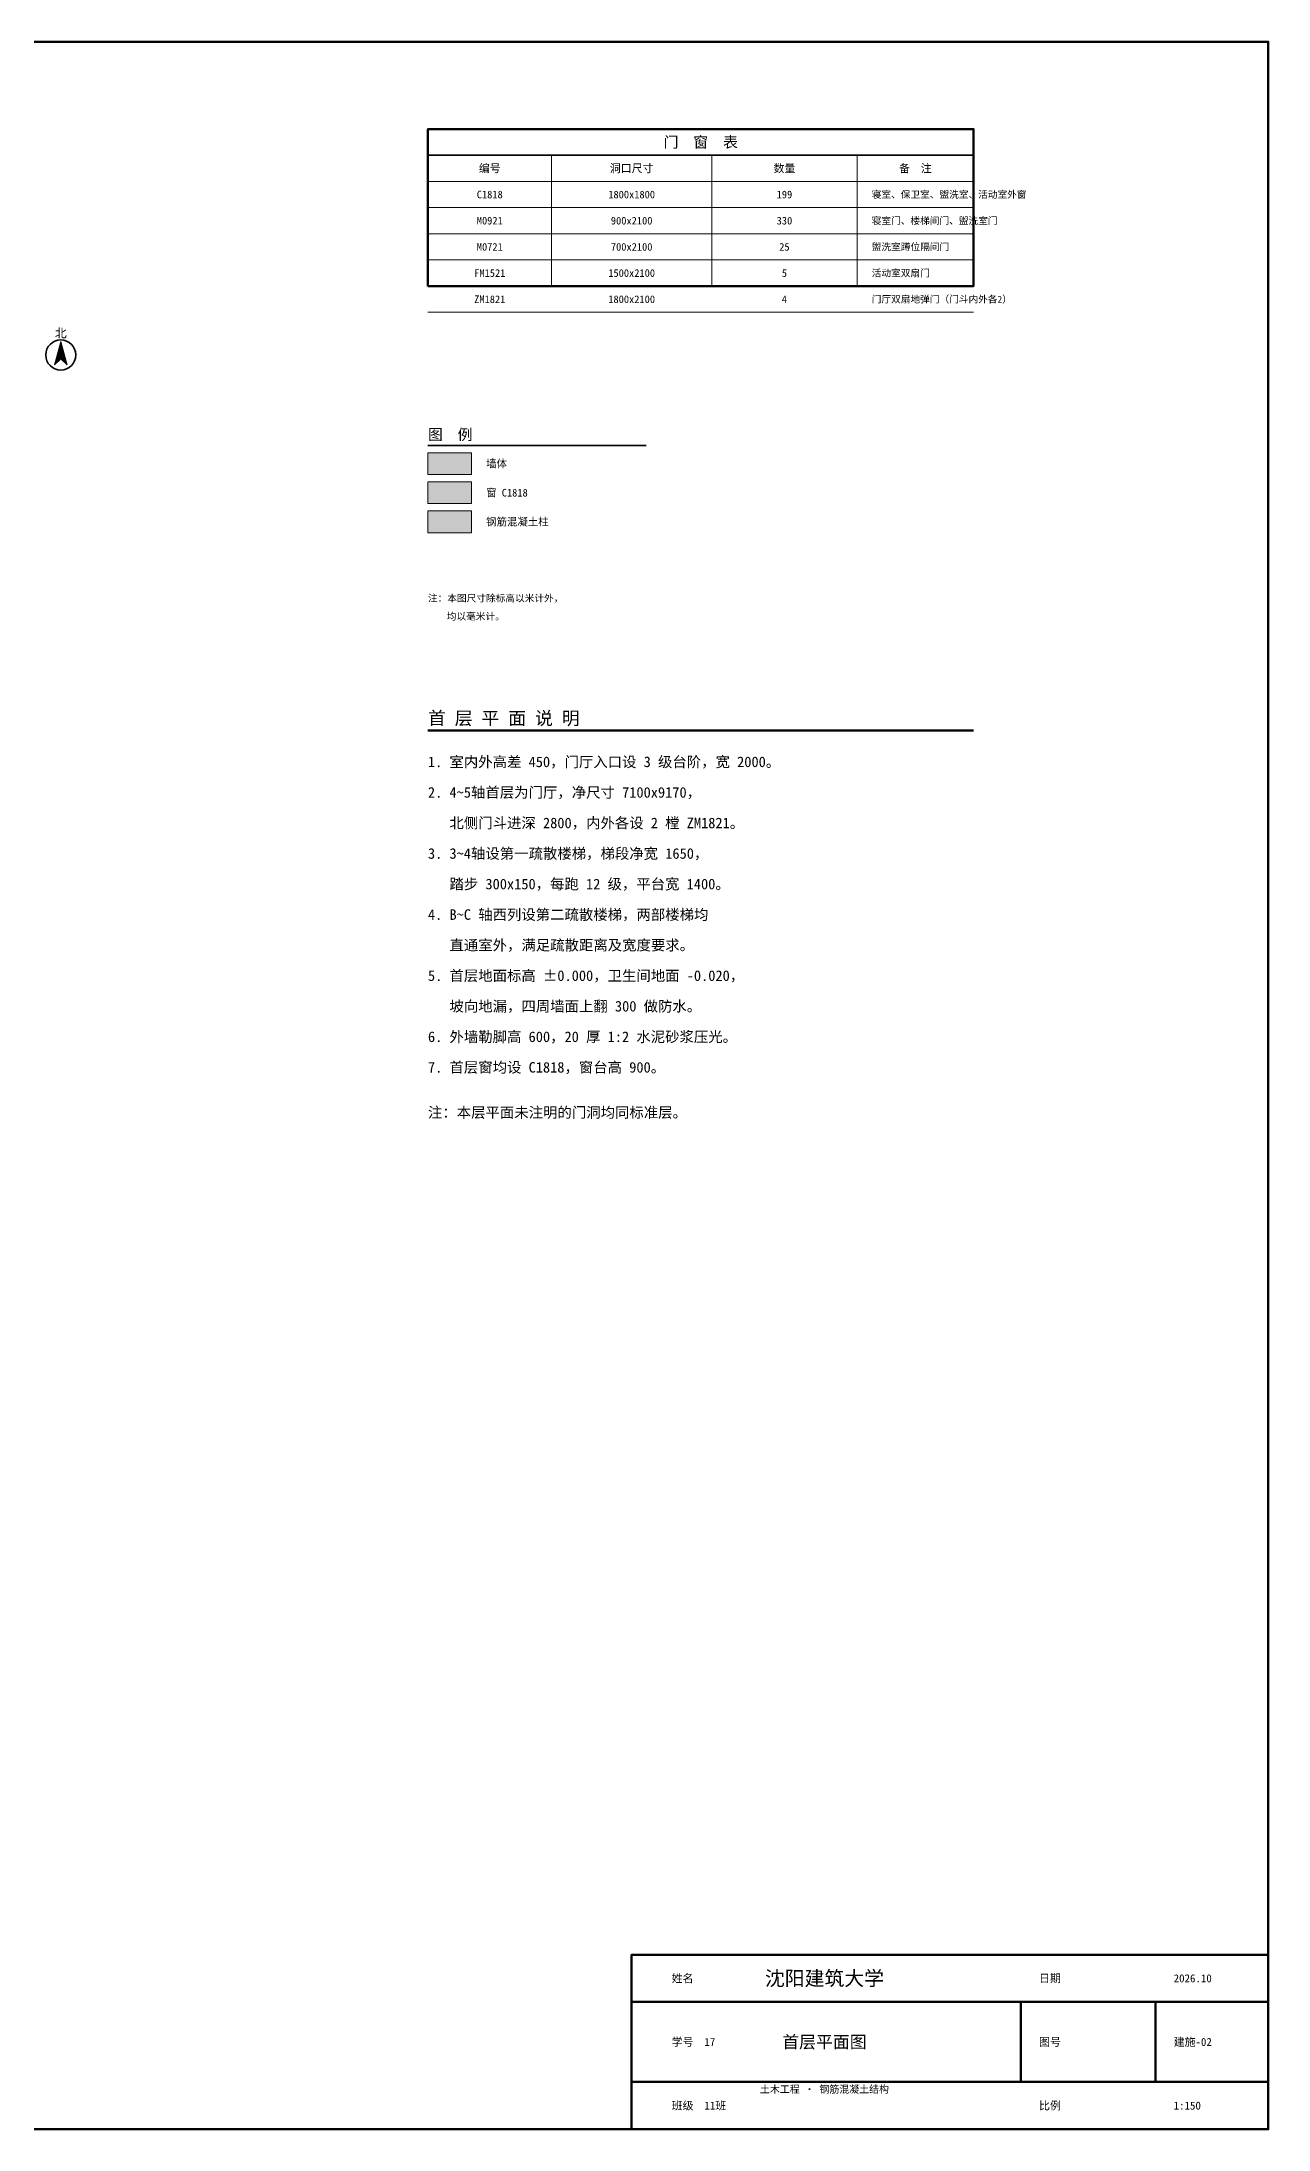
# Model space of a CAD drawing. Header units: millimetres. Extents: x -765001 to 8514001, y -765001 to 8412001.
# Drawn here: x 74075 to 124650, y 1500 to 87600 of the extents above; entities that cross this region are included whole.
import ezdxf
from ezdxf.enums import TextEntityAlignment as Align

# ---------------------------------------------------------------- set-up
doc = ezdxf.new("R2010")
doc.units = ezdxf.units.MM
doc.header["$LTSCALE"] = 3000
for name, color, linetype, lineweight in [('A-ANNO-TEXT', 7, 'CONTINUOUS', 13), ('A-ANNO-THIN', 7, 'CONTINUOUS', 9), ('A-DOOR', 7, 'CONTINUOUS', 35), ('A-FLOR', 7, 'CONTINUOUS', 18), ('A-HATCH', 8, 'CONTINUOUS', 9), ('A-WALL', 7, 'CONTINUOUS', 50)]:
    doc.layers.add(name, color=color, linetype=linetype, lineweight=lineweight)
doc.styles.add('HZ', font='simsun.ttc')
doc.styles.add('HZHT', font='simhei.ttf')

msp = doc.modelspace()

# ---------------------------------------------------------------- hatches: boundary and pattern name
at = {"layer": 'A-HATCH'}
h = msp.add_hatch(color=8, dxfattribs=at)
h.dxf.hatch_style = 1
h.paths.add_polyline_path([(74860, 75240), (74600, 74280), (74860, 74520), (75120, 74280)])
h = msp.add_hatch(color=254, dxfattribs=at)
h.dxf.hatch_style = 1
h.paths.add_polyline_path([(90000, 69750), (91800, 69750), (91800, 70650), (90000, 70650)])
h = msp.add_hatch(color=7, dxfattribs=at)
h.dxf.hatch_style = 1
h.paths.add_polyline_path([(90000, 68550), (91800, 68550), (91800, 69450), (90000, 69450)])
h = msp.add_hatch(color=8, dxfattribs=at)
h.dxf.hatch_style = 1
h.paths.add_polyline_path([(90000, 67350), (91800, 67350), (91800, 68250), (90000, 68250)])

# ---------------------------------------------------------------- linework, layer by layer
at = {"layer": 'A-ANNO-THIN'}
msp.add_lwpolyline([(74860, 75240), (74600, 74280), (74860, 74520), (75120, 74280)], close=True, dxfattribs=at)
at = {"layer": 'A-DOOR'}
for p, q in [((90000, 82920), (112500, 82920)), ((90000, 70950), (99000, 70950))]:
    msp.add_line(p, q, dxfattribs=at)
msp.add_circle((74860, 74680), 620, dxfattribs=at)
at = {"layer": 'A-FLOR'}
for p, q in [((95100, 82920), (95100, 77520)), ((101700, 82920), (101700, 77520)), ((107700, 82920), (107700, 77520)), ((90000, 81840), (112500, 81840)), ((90000, 80760), (112500, 80760)), ((90000, 79680), (112500, 79680)), ((90000, 78600), (112500, 78600)), ((90000, 77520), (112500, 77520)), ((90000, 76440), (112500, 76440))]:
    msp.add_line(p, q, dxfattribs=at)
for points in [[(90000, 69750), (91800, 69750), (91800, 70650), (90000, 70650)], [(90000, 68550), (91800, 68550), (91800, 69450), (90000, 69450)], [(90000, 67350), (91800, 67350), (91800, 68250), (90000, 68250)]]:
    msp.add_lwpolyline(points, close=True, dxfattribs=at)
at = {"layer": 'A-WALL'}
for p, q in [((90000, 59190), (112500, 59190)), ((98400, 6750), (124650, 6750)), ((114450, 3450), (114450, 6750)), ((120000, 3450), (120000, 6750)), ((98400, 3450), (124650, 3450))]:
    msp.add_line(p, q, dxfattribs=at)
for points in [[(1500, 1500), (124650, 1500), (124650, 87600), (1500, 87600)], [(3750, 1500), (124650, 1500), (124650, 87600), (3750, 87600)], [(90000, 77520), (112500, 77520), (112500, 84000), (90000, 84000)], [(98400, 1500), (124650, 1500), (124650, 8700), (98400, 8700)]]:
    msp.add_lwpolyline(points, close=True, dxfattribs=at)

# ---------------------------------------------------------------- texts
at = {"layer": 'A-ANNO-TEXT'}
for s, height, style, p in [('门  窗  表', 450, 'HZHT', (101250, 83460)), ('编号', 330, 'HZ', (92550, 82380)), ('洞口尺寸', 330, 'HZ', (98400, 82380)), ('数量', 330, 'HZ', (104700, 82380)), ('备  注', 330, 'HZ', (110100, 82380)), ('C1818', 315, 'HZ', (92550, 81300)), ('1800x1800', 315, 'HZ', (98400, 81300)), ('199', 315, 'HZ', (104700, 81300)), ('M0921', 315, 'HZ', (92550, 80220)), ('900x2100', 315, 'HZ', (98400, 80220)), ('330', 315, 'HZ', (104700, 80220)), ('M0721', 315, 'HZ', (92550, 79140)), ('700x2100', 315, 'HZ', (98400, 79140)), ('25', 315, 'HZ', (104700, 79140)), ('FM1521', 315, 'HZ', (92550, 78060)), ('1500x2100', 315, 'HZ', (98400, 78060)), ('5', 315, 'HZ', (104700, 78060)), ('ZM1821', 315, 'HZ', (92550, 76980)), ('1800x2100', 315, 'HZ', (98400, 76980)), ('4', 315, 'HZ', (104700, 76980)), ('北', 360, 'HZ', (74860, 75580)), ('沈阳建筑大学', 600, 'HZHT', (106350, 7725)), ('首层平面图', 510, 'HZHT', (106350, 5100)), ('土木工程 · 钢筋混凝土结构', 300, 'HZ', (106350, 3150))]:
    msp.add_text(s, height=height, dxfattribs=dict(at, style=style)).set_placement(p, align=Align.MIDDLE_CENTER)
for s, height, style, p in [('寝室、保卫室、盥洗室、活动室外窗', 285, 'HZ', (108300, 81300)), ('寝室门、楼梯间门、盥洗室门', 285, 'HZ', (108300, 80220)), ('盥洗室蹲位隔间门', 285, 'HZ', (108300, 79140)), ('活动室双扇门', 285, 'HZ', (108300, 78060)), ('门厅双扇地弹门（门斗内外各2）', 285, 'HZ', (108300, 76980)), ('图  例', 450, 'HZHT', (90000, 71400)), ('墙体', 315, 'HZ', (92400, 70200)), ('窗 C1818', 315, 'HZ', (92400, 69000)), ('钢筋混凝土柱', 315, 'HZ', (92400, 67800)), ('注：本图尺寸除标高以米计外，', 285, 'HZ', (90000, 64650)), ('    均以毫米计。', 285, 'HZ', (90000, 63900)), ('首 层 平 面 说 明', 540, 'HZHT', (90000, 59700)), ('1. 室内外高差 450，门厅入口设 3 级台阶，宽 2000。', 435, 'HZ', (90000, 57900)), ('2. 4~5轴首层为门厅，净尺寸 7100x9170，', 435, 'HZ', (90000, 56640)), ('   北侧门斗进深 2800，内外各设 2 樘 ZM1821。', 435, 'HZ', (90000, 55380)), ('3. 3~4轴设第一疏散楼梯，梯段净宽 1650，', 435, 'HZ', (90000, 54120)), ('   踏步 300x150，每跑 12 级，平台宽 1400。', 435, 'HZ', (90000, 52860)), ('4. B~C 轴西列设第二疏散楼梯，两部楼梯均', 435, 'HZ', (90000, 51600)), ('   直通室外，满足疏散距离及宽度要求。', 435, 'HZ', (90000, 50340)), ('5. 首层地面标高 %%p0.000，卫生间地面 -0.020，', 435, 'HZ', (90000, 49080)), ('   坡向地漏，四周墙面上翻 300 做防水。', 435, 'HZ', (90000, 47820)), ('6. 外墙勒脚高 600，20 厚 1:2 水泥砂浆压光。', 435, 'HZ', (90000, 46560)), ('7. 首层窗均设 C1818，窗台高 900。', 435, 'HZ', (90000, 45300)), ('注：本层平面未注明的门洞均同标准层。', 435, 'HZ', (90000, 43440)), ('姓名', 330, 'HZ', (100050, 7725)), ('日期', 330, 'HZ', (115200, 7725)), ('2026.10', 330, 'HZ', (120750, 7725)), ('学号  17', 330, 'HZ', (100050, 5100)), ('图号', 330, 'HZ', (115200, 5100)), ('建施-02', 330, 'HZ', (120750, 5100)), ('班级  11班', 330, 'HZ', (100050, 2475)), ('比例', 330, 'HZ', (115200, 2475)), ('1:150', 330, 'HZ', (120750, 2475))]:
    msp.add_text(s, height=height, dxfattribs=dict(at, style=style)).set_placement(p, align=Align.MIDDLE_LEFT)

doc.saveas('drawing.dxf')
